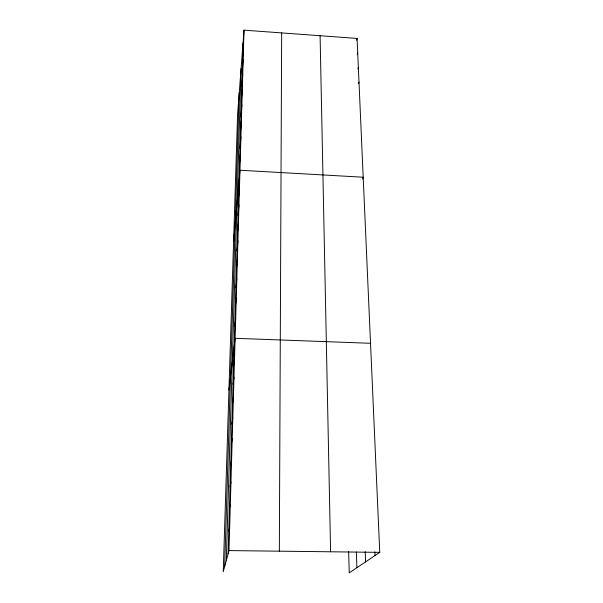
<?xml version="1.0" encoding="UTF-8"?>
<svg xmlns="http://www.w3.org/2000/svg" width="603" height="603" viewBox="0 0 603 603"><rect width="100%" height="100%" fill="white"/><g stroke="black" fill="none" stroke-linecap="round" stroke-linejoin="round"><path stroke-width="0.9" d="M279.34 551.187L281.661 32.909M228.085 553.916L243.039 42.971M244.019 30.15L237.574 114.585L223.246 571.689L228.989 550.592L244.019 30.15L357.066 38.426L379.754 552.363L349.25 572.85L348.632 551.594M224.678 566.421L239.233 92.809M226.313 560.406L241.087 68.538M242.625 57.202L243.604 44.554M242.202 71.697L243.182 59.23M241.765 86.463L242.745 74.184M241.328 101.508L242.308 89.425M240.876 116.831L241.863 104.96M240.424 132.456L241.404 120.804M239.956 148.383L240.936 136.956M239.481 164.619L240.461 153.433M233.595 241.539L239.971 170.242L363.194 177.222L362.599 178.993M238.502 198.063L239.481 187.39M237.997 215.286L238.976 204.899M237.484 232.864L238.456 222.763M236.956 250.803L237.929 241.012M236.421 269.111L237.394 259.644M235.871 287.812L236.843 278.676M235.313 306.897L236.278 298.123M234.748 326.404L235.705 317.992M228.936 389.975L235.117 338.306L370.528 343.288M233.61 365.184L234.567 357.549M233.044 384.435L233.994 377.199M232.472 404.085L233.421 397.256M231.884 424.15L232.826 417.758M231.281 444.63L232.223 438.698M230.67 465.554L231.605 460.089M230.044 486.93L230.972 481.963M229.404 508.766L230.323 504.327M228.756 531.092L229.668 527.195M356.614 40.213L357.066 38.426M357.24 54.474L357.7 52.71M357.873 68.998L358.34 67.265M358.521 83.794L358.996 82.083M228.989 550.592L379.754 552.363M374.81 551.843L374.96 555.582M365.207 551.67L365.584 561.883M356.373 552.009L356.886 567.725M320.095 35.72L330.602 551.783"/></g></svg>
